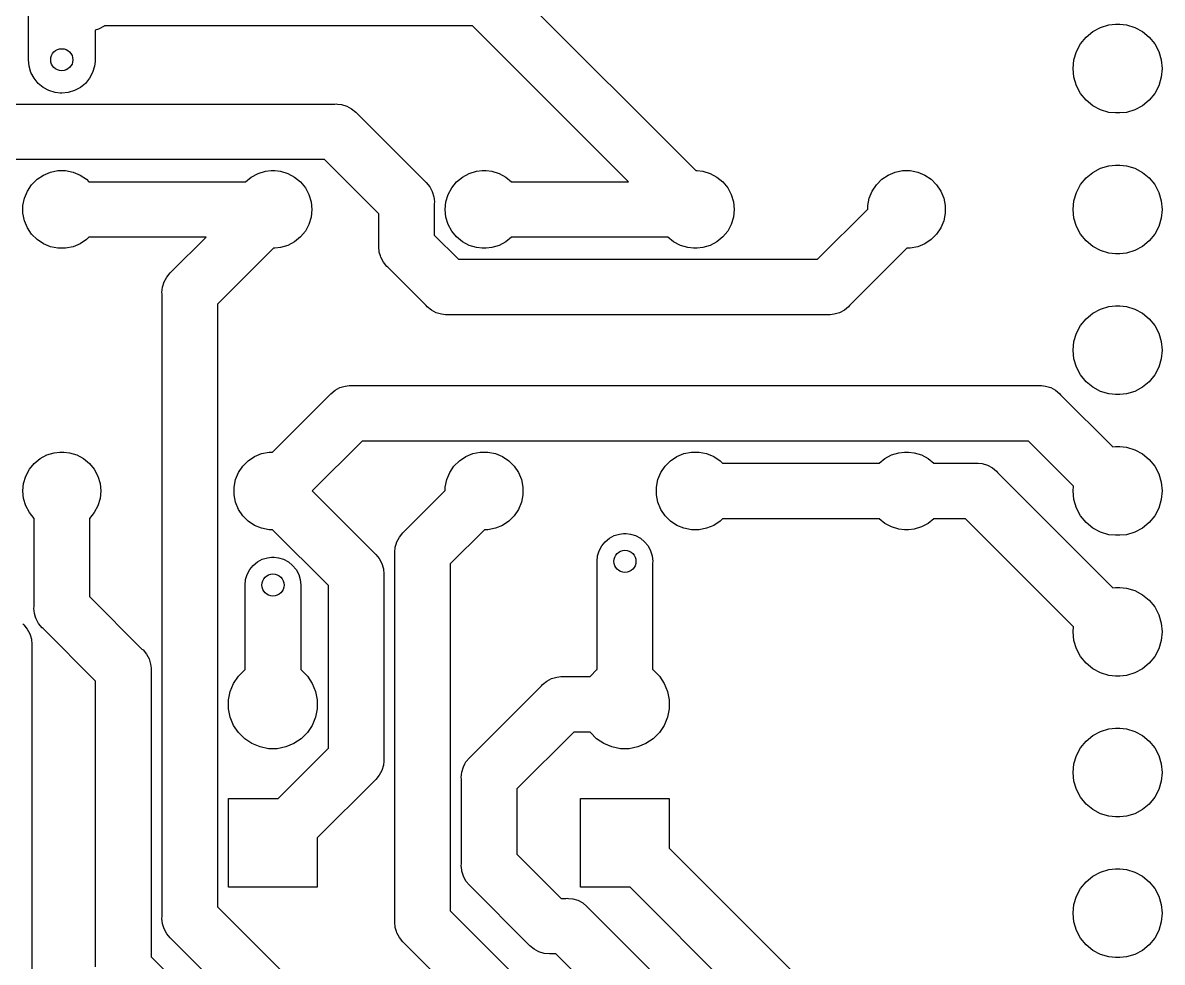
# Model space of a CAD drawing. Extents: x 63.1 to 158, y -118.6 to -39.9.
# Drawn here: x 80.58 to 101.13, y -93.59 to -76.64 of the extents above; entities that cross this region are included whole.
import ezdxf

# ---------------------------------------------------------------- set-up
doc = ezdxf.new("R2010")
doc.units = 0
doc.header["$MEASUREMENT"] = 0
doc.layers.add('BLACK', color=7, linetype='CONTINUOUS')

msp = doc.modelspace()

# ---------------------------------------------------------------- linework, layer by layer
at = {"layer": 'BLACK', "linetype": 'CONTINUOUS'}
for p, q in [((89.2709, -75.8638), (92.7171, -79.31)), ((80.68, -77.2805), (80.68, -76.2295)), ((100.173, -76.6816), (100.291, -76.67)), ((100.291, -76.67), (100.369, -76.67)), ((100.369, -76.67), (100.487, -76.6816)), ((81.9425, -76.757), (81.88, -76.776)), ((81.88, -76.776), (81.88, -77.2805)), ((82.0468, -76.7013), (81.9425, -76.757)), ((82.0483, -76.7), (82.0468, -76.7013)), ((88.6929, -76.7), (82.0483, -76.7)), ((91.5029, -79.51), (88.6929, -76.7)), ((99.7616, -76.9016), (99.8834, -76.8016)), ((99.8834, -76.8016), (100.022, -76.7273)), ((100.022, -76.7273), (100.173, -76.6816)), ((100.487, -76.6816), (100.638, -76.7273)), ((100.638, -76.7273), (100.777, -76.8016)), ((100.777, -76.8016), (100.898, -76.9016)), ((99.5873, -77.1624), (99.6616, -77.0234)), ((99.6616, -77.0234), (99.7616, -76.9016)), ((100.898, -76.9016), (100.998, -77.0234)), ((100.998, -77.0234), (101.073, -77.1624)), ((80.6771, -77.31), (80.68, -77.2805)), ((81.88, -77.2805), (81.8829, -77.31)), ((99.5416, -77.3132), (99.5873, -77.1624)), ((101.073, -77.1624), (101.118, -77.3132)), ((80.6887, -77.4276), (80.6771, -77.31)), ((80.723, -77.5407), (80.6887, -77.4276)), ((81.8713, -77.4276), (81.837, -77.5407)), ((81.88, -77.3395), (81.8713, -77.4276)), ((81.8829, -77.31), (81.88, -77.3395)), ((99.5261, -77.47), (99.5416, -77.3132)), ((99.5416, -77.6268), (99.5261, -77.47)), ((101.118, -77.3132), (101.134, -77.47)), ((101.134, -77.47), (101.118, -77.6268)), ((80.7787, -77.6449), (80.723, -77.5407)), ((80.8537, -77.7363), (80.7787, -77.6449)), ((81.7813, -77.6449), (81.7063, -77.7363)), ((81.837, -77.5407), (81.7813, -77.6449)), ((99.5873, -77.7776), (99.5416, -77.6268)), ((101.118, -77.6268), (101.073, -77.7776)), ((80.945, -77.8113), (80.8537, -77.7363)), ((81.0493, -77.867), (80.945, -77.8113)), ((81.1624, -77.9013), (81.0493, -77.867)), ((81.2505, -77.91), (81.1624, -77.9013)), ((81.28, -77.9129), (81.2505, -77.91)), ((81.3976, -77.9013), (81.28, -77.9129)), ((81.5107, -77.867), (81.3976, -77.9013)), ((81.615, -77.8113), (81.5107, -77.867)), ((81.7063, -77.7363), (81.615, -77.8113)), ((99.6616, -77.9166), (99.5873, -77.7776)), ((101.073, -77.7776), (100.998, -77.9166)), ((79.9507, -78.11), (86.2054, -78.11)), ((86.2054, -78.11), (86.23, -78.1076)), ((86.23, -78.1076), (86.2546, -78.11)), ((86.2546, -78.11), (86.328, -78.1172)), ((86.328, -78.1172), (86.4223, -78.1458)), ((99.7616, -78.0384), (99.6616, -77.9166)), ((99.8834, -78.1384), (99.7616, -78.0384)), ((100.898, -78.0384), (100.777, -78.1384)), ((100.998, -77.9166), (100.898, -78.0384)), ((86.4223, -78.1458), (86.5091, -78.1923)), ((86.5091, -78.1923), (86.5853, -78.2547)), ((86.5853, -78.2547), (86.6009, -78.2738)), ((86.6009, -78.2738), (87.8362, -79.5091)), ((100.022, -78.2127), (99.8834, -78.1384)), ((100.173, -78.2584), (100.022, -78.2127)), ((100.291, -78.27), (100.173, -78.2584)), ((100.369, -78.27), (100.291, -78.27)), ((100.487, -78.2584), (100.369, -78.27)), ((100.638, -78.2127), (100.487, -78.2584)), ((100.777, -78.1384), (100.638, -78.2127)), ((86.0229, -79.11), (79.7682, -79.11)), ((87, -80.0871), (86.0229, -79.11)), ((80.9484, -79.3897), (81.0758, -79.3369)), ((81.0758, -79.3369), (81.2111, -79.31)), ((81.2111, -79.31), (81.3489, -79.31)), ((81.3489, -79.31), (81.4842, -79.3369)), ((81.4842, -79.3369), (81.6116, -79.3897)), ((84.8208, -79.3602), (84.9528, -79.3201)), ((84.9528, -79.3201), (85.0556, -79.31)), ((85.0556, -79.31), (85.1244, -79.31)), ((85.1244, -79.31), (85.2272, -79.3201)), ((85.2272, -79.3201), (85.3592, -79.3602)), ((88.6308, -79.3602), (88.7628, -79.3201)), ((88.7628, -79.3201), (88.8656, -79.31)), ((88.8656, -79.31), (88.9344, -79.31)), ((88.9344, -79.31), (89.0372, -79.3201)), ((89.0372, -79.3201), (89.1692, -79.3602)), ((92.7171, -79.31), (92.7444, -79.31)), ((92.7444, -79.31), (92.8472, -79.3201)), ((92.8472, -79.3201), (92.9792, -79.3602)), ((96.1884, -79.3897), (96.3158, -79.3369)), ((96.3158, -79.3369), (96.4511, -79.31)), ((96.4511, -79.31), (96.5889, -79.31)), ((96.5889, -79.31), (96.7242, -79.3369)), ((96.7242, -79.3369), (96.8516, -79.3897)), ((99.7616, -79.4416), (99.8834, -79.3416)), ((99.8834, -79.3416), (100.022, -79.2673)), ((100.022, -79.2673), (100.173, -79.2216)), ((100.173, -79.2216), (100.291, -79.21)), ((100.291, -79.21), (100.369, -79.21)), ((100.369, -79.21), (100.487, -79.2216)), ((100.487, -79.2216), (100.638, -79.2673)), ((100.638, -79.2673), (100.777, -79.3416)), ((100.777, -79.3416), (100.898, -79.4416)), ((80.7363, -79.5638), (80.8338, -79.4663)), ((80.8338, -79.4663), (80.9484, -79.3897)), ((81.6116, -79.3897), (81.7262, -79.4663)), ((81.7262, -79.4663), (81.7699, -79.51)), ((81.7699, -79.51), (84.5958, -79.51)), ((84.5958, -79.51), (84.6992, -79.4252)), ((84.6992, -79.4252), (84.8208, -79.3602)), ((85.3592, -79.3602), (85.4808, -79.4252)), ((85.4808, -79.4252), (85.5874, -79.5126)), ((85.5874, -79.5126), (85.6748, -79.6192)), ((87.8362, -79.5091), (87.8553, -79.5247)), ((87.8553, -79.5247), (87.9177, -79.6009)), ((88.3152, -79.6192), (88.4026, -79.5126)), ((88.4026, -79.5126), (88.5092, -79.4252)), ((88.5092, -79.4252), (88.6308, -79.3602)), ((89.1692, -79.3602), (89.2908, -79.4252)), ((89.2908, -79.4252), (89.3942, -79.51)), ((89.3942, -79.51), (91.5029, -79.51)), ((92.9792, -79.3602), (93.1008, -79.4252)), ((93.1008, -79.4252), (93.2074, -79.5126)), ((93.2074, -79.5126), (93.2948, -79.6192)), ((95.9763, -79.5638), (96.0738, -79.4663)), ((96.0738, -79.4663), (96.1884, -79.3897)), ((96.8516, -79.3897), (96.9662, -79.4663)), ((96.9662, -79.4663), (97.0637, -79.5638)), ((99.6616, -79.5634), (99.7616, -79.4416)), ((100.898, -79.4416), (100.998, -79.5634)), ((80.6069, -79.8058), (80.6597, -79.6784)), ((80.6597, -79.6784), (80.7363, -79.5638)), ((85.6748, -79.6192), (85.7398, -79.7408)), ((85.7398, -79.7408), (85.7799, -79.8728)), ((87.9177, -79.6009), (87.9642, -79.6877)), ((87.9642, -79.6877), (87.9928, -79.782)), ((88.2101, -79.8728), (88.2502, -79.7408)), ((88.2502, -79.7408), (88.3152, -79.6192)), ((93.2948, -79.6192), (93.3598, -79.7408)), ((93.3598, -79.7408), (93.3999, -79.8728)), ((95.8469, -79.8058), (95.8997, -79.6784)), ((95.8997, -79.6784), (95.9763, -79.5638)), ((97.0637, -79.5638), (97.1403, -79.6784)), ((97.1403, -79.6784), (97.1931, -79.8058)), ((99.5416, -79.8532), (99.5873, -79.7024)), ((99.5873, -79.7024), (99.6616, -79.5634)), ((100.998, -79.5634), (101.073, -79.7024)), ((101.073, -79.7024), (101.118, -79.8532)), ((80.58, -79.9411), (80.6069, -79.8058)), ((80.58, -80.0789), (80.58, -79.9411)), ((85.7799, -79.8728), (85.7934, -80.01)), ((87.9928, -79.782), (87.9963, -79.8177)), ((87.9963, -79.8177), (88.0024, -79.88)), ((88.0024, -79.88), (88, -79.9046)), ((88, -79.9046), (88, -80.4749)), ((88.1966, -80.01), (88.2101, -79.8728)), ((93.3999, -79.8728), (93.4134, -80.01)), ((95.82, -79.9411), (95.8469, -79.8058)), ((95.82, -80.0029), (95.82, -79.9411)), ((97.1931, -79.8058), (97.22, -79.9411)), ((97.22, -79.9411), (97.22, -80.0789)), ((99.5261, -80.01), (99.5416, -79.8532)), ((101.118, -79.8532), (101.134, -80.01)), ((80.6069, -80.2142), (80.58, -80.0789)), ((85.7799, -80.1472), (85.7398, -80.2792)), ((85.7934, -80.01), (85.7799, -80.1472)), ((87, -80.6574), (87, -80.0871)), ((88.2101, -80.1472), (88.1966, -80.01)), ((88.2502, -80.2792), (88.2101, -80.1472)), ((93.3999, -80.1472), (93.3598, -80.2792)), ((93.4134, -80.01), (93.3999, -80.1472)), ((94.9129, -80.91), (95.82, -80.0029)), ((97.22, -80.0789), (97.1931, -80.2142)), ((99.5416, -80.1668), (99.5261, -80.01)), ((99.5873, -80.3176), (99.5416, -80.1668)), ((101.118, -80.1668), (101.073, -80.3176)), ((101.134, -80.01), (101.118, -80.1668)), ((80.6597, -80.3416), (80.6069, -80.2142)), ((80.7363, -80.4562), (80.6597, -80.3416)), ((85.7398, -80.2792), (85.6748, -80.4008)), ((88.3152, -80.4008), (88.2502, -80.2792)), ((93.3598, -80.2792), (93.2948, -80.4008)), ((97.1403, -80.3416), (97.0637, -80.4562)), ((97.1931, -80.2142), (97.1403, -80.3416)), ((99.6616, -80.4566), (99.5873, -80.3176)), ((101.073, -80.3176), (100.998, -80.4566)), ((80.8338, -80.5537), (80.7363, -80.4562)), ((80.9484, -80.6303), (80.8338, -80.5537)), ((81.7262, -80.5537), (81.6116, -80.6303)), ((81.7699, -80.51), (81.7262, -80.5537)), ((83.8829, -80.51), (81.7699, -80.51)), ((83.2538, -81.1391), (83.8829, -80.51)), ((85.5874, -80.5074), (85.4808, -80.5948)), ((85.6748, -80.4008), (85.5874, -80.5074)), ((88, -80.4749), (88.4351, -80.91)), ((88.4026, -80.5074), (88.3152, -80.4008)), ((88.5092, -80.5948), (88.4026, -80.5074)), ((89.3942, -80.51), (89.2908, -80.5948)), ((92.2158, -80.51), (89.3942, -80.51)), ((92.3192, -80.5948), (92.2158, -80.51)), ((93.2074, -80.5074), (93.1008, -80.5948)), ((93.2948, -80.4008), (93.2074, -80.5074)), ((96.9662, -80.5537), (96.8516, -80.6303)), ((97.0637, -80.4562), (96.9662, -80.5537)), ((99.7616, -80.5784), (99.6616, -80.4566)), ((99.8834, -80.6784), (99.7616, -80.5784)), ((100.898, -80.5784), (100.777, -80.6784)), ((100.998, -80.4566), (100.898, -80.5784)), ((81.0758, -80.6831), (80.9484, -80.6303)), ((81.2111, -80.71), (81.0758, -80.6831)), ((81.3489, -80.71), (81.2111, -80.71)), ((81.4842, -80.6831), (81.3489, -80.71)), ((81.6116, -80.6303), (81.4842, -80.6831)), ((85.0971, -80.71), (84.7609, -81.0462)), ((85.1244, -80.71), (85.0971, -80.71)), ((85.2272, -80.6999), (85.1244, -80.71)), ((85.3592, -80.6598), (85.2272, -80.6999)), ((85.4808, -80.5948), (85.3592, -80.6598)), ((86.9976, -80.682), (87, -80.6574)), ((87.0072, -80.78), (86.9976, -80.682)), ((87.0274, -80.8464), (87.0072, -80.78)), ((88.6308, -80.6598), (88.5092, -80.5948)), ((88.7628, -80.6999), (88.6308, -80.6598)), ((88.8656, -80.71), (88.7628, -80.6999)), ((88.9344, -80.71), (88.8656, -80.71)), ((89.0372, -80.6999), (88.9344, -80.71)), ((89.1692, -80.6598), (89.0372, -80.6999)), ((89.2908, -80.5948), (89.1692, -80.6598)), ((92.4408, -80.6598), (92.3192, -80.5948)), ((92.5728, -80.6999), (92.4408, -80.6598)), ((92.6756, -80.71), (92.5728, -80.6999)), ((92.7444, -80.71), (92.6756, -80.71)), ((92.8472, -80.6999), (92.7444, -80.71)), ((92.9792, -80.6598), (92.8472, -80.6999)), ((93.1008, -80.5948), (92.9792, -80.6598)), ((96.5271, -80.71), (95.4909, -81.7462)), ((96.5889, -80.71), (96.5271, -80.71)), ((96.7242, -80.6831), (96.5889, -80.71)), ((96.8516, -80.6303), (96.7242, -80.6831)), ((100.022, -80.7527), (99.8834, -80.6784)), ((100.173, -80.7984), (100.022, -80.7527)), ((100.638, -80.7527), (100.487, -80.7984)), ((100.777, -80.6784), (100.638, -80.7527)), ((87.0358, -80.8743), (87.0274, -80.8464)), ((87.0823, -80.9611), (87.0358, -80.8743)), ((87.1447, -81.0373), (87.0823, -80.9611)), ((88.4351, -80.91), (94.9129, -80.91)), ((100.291, -80.81), (100.173, -80.7984)), ((100.369, -80.81), (100.291, -80.81)), ((100.487, -80.7984), (100.369, -80.81)), ((83.1723, -81.2309), (83.2347, -81.1547)), ((83.2347, -81.1547), (83.2538, -81.1391)), ((84.7609, -81.0462), (84.09, -81.7171)), ((84.7609, -81.0462), (84.7609, -81.0462)), ((87.1638, -81.0529), (87.1447, -81.0373)), ((87.8571, -81.7462), (87.1638, -81.0529)), ((83.0972, -81.412), (83.1258, -81.3177)), ((83.1258, -81.3177), (83.1491, -81.2742)), ((83.1491, -81.2742), (83.1723, -81.2309)), ((83.0876, -81.51), (83.0972, -81.412)), ((83.09, -81.5346), (83.0876, -81.51)), ((83.09, -92.7754), (83.09, -81.5346)), ((84.09, -81.7171), (84.09, -92.5929)), ((87.8727, -81.7653), (87.8571, -81.7462)), ((87.9489, -81.8277), (87.8727, -81.7653)), ((95.4753, -81.7653), (95.3991, -81.8277)), ((95.4909, -81.7462), (95.4753, -81.7653)), ((99.8834, -81.8816), (100.022, -81.8073)), ((100.022, -81.8073), (100.173, -81.7616)), ((100.173, -81.7616), (100.291, -81.75)), ((100.291, -81.75), (100.369, -81.75)), ((100.369, -81.75), (100.487, -81.7616)), ((100.487, -81.7616), (100.638, -81.8073)), ((100.638, -81.8073), (100.777, -81.8816)), ((88.0357, -81.8742), (87.9489, -81.8277)), ((88.13, -81.9028), (88.0357, -81.8742)), ((88.2034, -81.91), (88.13, -81.9028)), ((88.228, -81.9124), (88.2034, -81.91)), ((88.2034, -81.91), (88.2034, -81.91)), ((88.2525, -81.91), (88.228, -81.9124)), ((95.0954, -81.91), (88.2525, -81.91)), ((95.12, -81.9124), (95.0954, -81.91)), ((95.1446, -81.91), (95.12, -81.9124)), ((95.218, -81.9028), (95.1446, -81.91)), ((95.3123, -81.8742), (95.218, -81.9028)), ((95.3991, -81.8277), (95.3123, -81.8742)), ((99.6616, -82.1034), (99.7616, -81.9816)), ((99.7616, -81.9816), (99.8834, -81.8816)), ((100.777, -81.8816), (100.898, -81.9816)), ((100.898, -81.9816), (100.998, -82.1034)), ((99.5873, -82.2424), (99.6616, -82.1034)), ((100.998, -82.1034), (101.073, -82.2424)), ((99.5261, -82.55), (99.5416, -82.3932)), ((99.5416, -82.3932), (99.5873, -82.2424)), ((101.073, -82.2424), (101.118, -82.3932)), ((101.118, -82.3932), (101.134, -82.55)), ((99.5416, -82.7068), (99.5261, -82.55)), ((101.134, -82.55), (101.118, -82.7068)), ((99.5873, -82.8576), (99.5416, -82.7068)), ((101.118, -82.7068), (101.073, -82.8576)), ((99.6616, -82.9966), (99.5873, -82.8576)), ((99.7616, -83.1184), (99.6616, -82.9966)), ((100.998, -82.9966), (100.898, -83.1184)), ((101.073, -82.8576), (100.998, -82.9966)), ((86.2109, -83.2723), (86.2977, -83.2258)), ((86.2977, -83.2258), (86.392, -83.1972)), ((86.392, -83.1972), (86.4654, -83.19)), ((86.4654, -83.19), (86.49, -83.1876)), ((86.4654, -83.19), (86.4654, -83.19)), ((86.49, -83.1876), (86.5145, -83.19)), ((86.5145, -83.19), (98.9054, -83.19)), ((98.9054, -83.19), (98.93, -83.1876)), ((98.93, -83.1876), (98.9546, -83.19)), ((98.9546, -83.19), (99.028, -83.1972)), ((99.028, -83.1972), (99.1223, -83.2258)), ((99.1223, -83.2258), (99.2091, -83.2723)), ((99.8834, -83.2184), (99.7616, -83.1184)), ((100.022, -83.2927), (99.8834, -83.2184)), ((100.777, -83.2184), (100.638, -83.2927)), ((100.898, -83.1184), (100.777, -83.2184)), ((85.0829, -84.39), (86.1191, -83.3538)), ((86.1191, -83.3538), (86.1347, -83.3347)), ((86.1347, -83.3347), (86.2109, -83.2723)), ((99.2091, -83.2723), (99.2853, -83.3347)), ((99.2853, -83.3347), (99.3009, -83.3538)), ((99.3009, -83.3538), (100.242, -84.2948)), ((100.173, -83.3384), (100.022, -83.2927)), ((100.291, -83.35), (100.173, -83.3384)), ((100.369, -83.35), (100.291, -83.35)), ((100.487, -83.3384), (100.369, -83.35)), ((100.638, -83.2927), (100.487, -83.3384)), ((86.6971, -84.19), (85.7971, -85.09)), ((98.7229, -84.19), (86.6971, -84.19)), ((99.5348, -85.0019), (98.7229, -84.19)), ((80.8892, -84.5052), (81.0108, -84.4402)), ((81.0108, -84.4402), (81.1428, -84.4001)), ((81.1428, -84.4001), (81.2456, -84.39)), ((81.2456, -84.39), (81.3144, -84.39)), ((81.3144, -84.39), (81.4172, -84.4001)), ((81.4172, -84.4001), (81.5492, -84.4402)), ((81.5492, -84.4402), (81.6708, -84.5052)), ((84.6438, -84.5463), (84.7584, -84.4697)), ((84.7584, -84.4697), (84.8858, -84.4169)), ((84.8858, -84.4169), (85.0211, -84.39)), ((85.0211, -84.39), (85.0829, -84.39)), ((88.4538, -84.5463), (88.5684, -84.4697)), ((88.5684, -84.4697), (88.6958, -84.4169)), ((88.6958, -84.4169), (88.8311, -84.39)), ((88.8311, -84.39), (88.9689, -84.39)), ((88.9689, -84.39), (89.1042, -84.4169)), ((89.1042, -84.4169), (89.2316, -84.4697)), ((89.2316, -84.4697), (89.3462, -84.5463)), ((92.2638, -84.5463), (92.3784, -84.4697)), ((92.3784, -84.4697), (92.5058, -84.4169)), ((92.5058, -84.4169), (92.6411, -84.39)), ((92.6411, -84.39), (92.7789, -84.39)), ((92.7789, -84.39), (92.9142, -84.4169)), ((92.9142, -84.4169), (93.0416, -84.4697)), ((93.0416, -84.4697), (93.1562, -84.5463)), ((96.1292, -84.5052), (96.2508, -84.4402)), ((96.2508, -84.4402), (96.3828, -84.4001)), ((96.3828, -84.4001), (96.4856, -84.39)), ((96.4856, -84.39), (96.5544, -84.39)), ((96.5544, -84.39), (96.6572, -84.4001)), ((96.6572, -84.4001), (96.7892, -84.4402)), ((96.7892, -84.4402), (96.9108, -84.5052)), ((100.242, -84.2948), (100.291, -84.29)), ((100.291, -84.29), (100.369, -84.29)), ((100.369, -84.29), (100.487, -84.3016)), ((100.487, -84.3016), (100.638, -84.3473)), ((100.638, -84.3473), (100.777, -84.4216)), ((100.777, -84.4216), (100.898, -84.5216)), ((80.6952, -84.6992), (80.7826, -84.5926)), ((80.7826, -84.5926), (80.8892, -84.5052)), ((81.6708, -84.5052), (81.7774, -84.5926)), ((81.7774, -84.5926), (81.8648, -84.6992)), ((84.4697, -84.7584), (84.5463, -84.6438)), ((84.5463, -84.6438), (84.6438, -84.5463)), ((88.2797, -84.7584), (88.3563, -84.6438)), ((88.3563, -84.6438), (88.4538, -84.5463)), ((89.3462, -84.5463), (89.4437, -84.6438)), ((89.4437, -84.6438), (89.5203, -84.7584)), ((92.0897, -84.7584), (92.1663, -84.6438)), ((92.1663, -84.6438), (92.2638, -84.5463)), ((93.1562, -84.5463), (93.2, -84.59)), ((93.2, -84.59), (96.0258, -84.59)), ((96.0258, -84.59), (96.1292, -84.5052)), ((96.9108, -84.5052), (97.0142, -84.59)), ((97.0142, -84.59), (97.7654, -84.59)), ((97.7654, -84.59), (97.79, -84.5876)), ((97.79, -84.5876), (97.8146, -84.59)), ((97.8146, -84.59), (97.888, -84.5972)), ((97.888, -84.5972), (97.9823, -84.6258)), ((97.9823, -84.6258), (98.0691, -84.6723)), ((98.0691, -84.6723), (98.1453, -84.7347)), ((100.898, -84.5216), (100.998, -84.6434)), ((100.998, -84.6434), (101.073, -84.7824)), ((80.5901, -84.9528), (80.6302, -84.8208)), ((80.6302, -84.8208), (80.6952, -84.6992)), ((81.8648, -84.6992), (81.9298, -84.8208)), ((81.9298, -84.8208), (81.9699, -84.9528)), ((84.39, -85.0211), (84.4169, -84.8858)), ((84.4169, -84.8858), (84.4697, -84.7584)), ((88.2, -85.0211), (88.2269, -84.8858)), ((88.2269, -84.8858), (88.2797, -84.7584)), ((89.5203, -84.7584), (89.5731, -84.8858)), ((89.5731, -84.8858), (89.6, -85.0211)), ((92.01, -85.0211), (92.0369, -84.8858)), ((92.0369, -84.8858), (92.0897, -84.7584)), ((98.1453, -84.7347), (98.1609, -84.7538)), ((98.1609, -84.7538), (100.242, -86.8348)), ((101.073, -84.7824), (101.118, -84.9332)), ((80.5766, -85.09), (80.5901, -84.9528)), ((80.5901, -85.2272), (80.5766, -85.09)), ((81.9699, -84.9528), (81.9834, -85.09)), ((81.9834, -85.09), (81.9699, -85.2272)), ((84.39, -85.1589), (84.39, -85.0211)), ((85.7971, -85.09), (86.9262, -86.2191)), ((87.4538, -85.8291), (88.2, -85.0829)), ((88.2, -85.0829), (88.2, -85.0211)), ((89.6, -85.0211), (89.6, -85.1589)), ((92.01, -85.1589), (92.01, -85.0211)), ((99.5261, -85.09), (99.5348, -85.0019)), ((99.5416, -85.2468), (99.5261, -85.09)), ((101.118, -84.9332), (101.134, -85.09)), ((101.134, -85.09), (101.118, -85.2468)), ((80.6302, -85.3592), (80.5901, -85.2272)), ((81.9699, -85.2272), (81.9298, -85.3592)), ((84.4169, -85.2942), (84.39, -85.1589)), ((84.4697, -85.4216), (84.4169, -85.2942)), ((89.5731, -85.2942), (89.5203, -85.4216)), ((89.6, -85.1589), (89.5731, -85.2942)), ((92.0369, -85.2942), (92.01, -85.1589)), ((92.0897, -85.4216), (92.0369, -85.2942)), ((99.5873, -85.3976), (99.5416, -85.2468)), ((101.118, -85.2468), (101.073, -85.3976)), ((80.6952, -85.4808), (80.6302, -85.3592)), ((80.78, -85.5842), (80.6952, -85.4808)), ((81.8648, -85.4808), (81.78, -85.5842)), ((81.9298, -85.3592), (81.8648, -85.4808)), ((84.5463, -85.5362), (84.4697, -85.4216)), ((89.5203, -85.4216), (89.4437, -85.5362)), ((92.1663, -85.5362), (92.0897, -85.4216)), ((99.6616, -85.5366), (99.5873, -85.3976)), ((101.073, -85.3976), (100.998, -85.5366)), ((80.78, -87.1784), (80.78, -85.5842)), ((81.78, -85.5842), (81.78, -86.9958)), ((84.6438, -85.6337), (84.5463, -85.5362)), ((84.7584, -85.7103), (84.6438, -85.6337)), ((84.8858, -85.7631), (84.7584, -85.7103)), ((89.2316, -85.7103), (89.1042, -85.7631)), ((89.3462, -85.6337), (89.2316, -85.7103)), ((89.4437, -85.5362), (89.3462, -85.6337)), ((92.2638, -85.6337), (92.1663, -85.5362)), ((92.3784, -85.7103), (92.2638, -85.6337)), ((92.5058, -85.7631), (92.3784, -85.7103)), ((93.0416, -85.7103), (92.9142, -85.7631)), ((93.1562, -85.6337), (93.0416, -85.7103)), ((93.2, -85.59), (93.1562, -85.6337)), ((96.0258, -85.59), (93.2, -85.59)), ((96.1292, -85.6748), (96.0258, -85.59)), ((96.2508, -85.7398), (96.1292, -85.6748)), ((96.9108, -85.6748), (96.7892, -85.7398)), ((97.0142, -85.59), (96.9108, -85.6748)), ((97.5829, -85.59), (97.0142, -85.59)), ((99.5348, -87.5419), (97.5829, -85.59)), ((99.7616, -85.6584), (99.6616, -85.5366)), ((99.8834, -85.7584), (99.7616, -85.6584)), ((100.898, -85.6584), (100.777, -85.7584)), ((100.998, -85.5366), (100.898, -85.6584)), ((85.0211, -85.79), (84.8858, -85.7631)), ((85.0829, -85.79), (85.0211, -85.79)), ((86.09, -86.7971), (85.0829, -85.79)), ((87.3258, -86.0077), (87.3723, -85.9209)), ((87.3723, -85.9209), (87.4347, -85.8447)), ((87.4347, -85.8447), (87.4538, -85.8291)), ((88.9071, -85.79), (88.29, -86.4071)), ((88.9689, -85.79), (88.9071, -85.79)), ((89.1042, -85.7631), (88.9689, -85.79)), ((91.1609, -85.9423), (91.2477, -85.8958)), ((91.2477, -85.8958), (91.342, -85.8672)), ((91.342, -85.8672), (91.4154, -85.86)), ((91.4154, -85.86), (91.44, -85.8576)), ((91.44, -85.8576), (91.4646, -85.86)), ((91.4646, -85.86), (91.538, -85.8672)), ((91.538, -85.8672), (91.6323, -85.8958)), ((91.6323, -85.8958), (91.7191, -85.9423)), ((92.6411, -85.79), (92.5058, -85.7631)), ((92.7789, -85.79), (92.6411, -85.79)), ((92.9142, -85.7631), (92.7789, -85.79)), ((96.3828, -85.7799), (96.2508, -85.7398)), ((96.4856, -85.79), (96.3828, -85.7799)), ((96.5544, -85.79), (96.4856, -85.79)), ((96.6572, -85.7799), (96.5544, -85.79)), ((96.7892, -85.7398), (96.6572, -85.7799)), ((100.022, -85.8327), (99.8834, -85.7584)), ((100.173, -85.8784), (100.022, -85.8327)), ((100.291, -85.89), (100.173, -85.8784)), ((100.369, -85.89), (100.291, -85.89)), ((100.487, -85.8784), (100.369, -85.89)), ((100.638, -85.8327), (100.487, -85.8784)), ((100.777, -85.7584), (100.638, -85.8327)), ((87.2876, -86.2), (87.2972, -86.102)), ((87.2972, -86.102), (87.3132, -86.0493)), ((87.3132, -86.0493), (87.3258, -86.0077)), ((90.9758, -86.1677), (91.0223, -86.0809)), ((91.0223, -86.0809), (91.0847, -86.0047)), ((91.0847, -86.0047), (91.1609, -85.9423)), ((91.7191, -85.9423), (91.7953, -86.0047)), ((91.7953, -86.0047), (91.8577, -86.0809)), ((91.8577, -86.0809), (91.9042, -86.1677)), ((84.8109, -86.3693), (84.8977, -86.3229)), ((84.8977, -86.3229), (84.992, -86.2943)), ((84.992, -86.2943), (85.0654, -86.2871)), ((85.0654, -86.2871), (85.09, -86.2847)), ((85.09, -86.2847), (85.1146, -86.2871)), ((85.1146, -86.2871), (85.188, -86.2943)), ((85.188, -86.2943), (85.2823, -86.3229)), ((85.2823, -86.3229), (85.3691, -86.3693)), ((86.9262, -86.2191), (86.9453, -86.2347)), ((86.9453, -86.2347), (87.0077, -86.3109)), ((87.0077, -86.3109), (87.0542, -86.3977)), ((87.29, -86.2245), (87.2876, -86.2)), ((87.29, -92.8454), (87.29, -86.2245)), ((90.9376, -86.36), (90.9472, -86.262)), ((90.9472, -86.262), (90.9758, -86.1677)), ((91.9042, -86.1677), (91.9328, -86.262)), ((91.9328, -86.262), (91.9424, -86.36)), ((84.6258, -86.5948), (84.6723, -86.5079)), ((84.6723, -86.5079), (84.7347, -86.4318)), ((84.7347, -86.4318), (84.8109, -86.3693)), ((85.3691, -86.3693), (85.4453, -86.4318)), ((85.4453, -86.4318), (85.5077, -86.5079)), ((85.5077, -86.5079), (85.5542, -86.5948)), ((87.0542, -86.3977), (87.0781, -86.4767)), ((87.0781, -86.4767), (87.0828, -86.492)), ((87.0828, -86.492), (87.0924, -86.59)), ((88.29, -86.4071), (88.29, -92.6629)), ((90.94, -86.3846), (90.9376, -86.36)), ((90.94, -87.6546), (90.94, -86.3846)), ((91.9424, -86.36), (91.94, -86.3846)), ((91.94, -86.3846), (91.94, -88.3119)), ((84.5876, -86.7871), (84.5972, -86.6891)), ((84.5972, -86.6891), (84.6258, -86.5948)), ((85.5542, -86.5948), (85.5828, -86.6891)), ((85.5828, -86.6891), (85.5924, -86.7871)), ((87.0924, -86.59), (87.09, -86.6146)), ((87.09, -86.6146), (87.09, -89.9154)), ((84.59, -86.8116), (84.5876, -86.7871)), ((84.59, -87.6546), (84.59, -86.8116)), ((85.5924, -86.7871), (85.59, -86.8116)), ((85.59, -86.8116), (85.59, -88.3119)), ((86.09, -89.7329), (86.09, -86.7971)), ((100.242, -86.8348), (100.291, -86.83)), ((100.291, -86.83), (100.369, -86.83)), ((100.369, -86.83), (100.487, -86.8416)), ((100.487, -86.8416), (100.638, -86.8873)), ((100.638, -86.8873), (100.777, -86.9616)), ((81.78, -86.9958), (82.7262, -87.942)), ((100.777, -86.9616), (100.898, -87.0616)), ((100.898, -87.0616), (100.998, -87.1834)), ((80.7776, -87.2029), (80.78, -87.1784)), ((80.7872, -87.3009), (80.7776, -87.2029)), ((80.8073, -87.3672), (80.7872, -87.3009)), ((80.8158, -87.3952), (80.8073, -87.3672)), ((100.998, -87.1834), (101.073, -87.3224)), ((101.073, -87.3224), (101.118, -87.4732)), ((80.5762, -87.4891), (80.5953, -87.5047)), ((80.5953, -87.5047), (80.6577, -87.5809)), ((80.8623, -87.4821), (80.8158, -87.3952)), ((80.9247, -87.5582), (80.8623, -87.4821)), ((80.9438, -87.5739), (80.9247, -87.5582)), ((81.89, -88.52), (80.9438, -87.5739)), ((99.5261, -87.63), (99.5348, -87.5419)), ((101.118, -87.4732), (101.134, -87.63)), ((80.6577, -87.5809), (80.7042, -87.6677)), ((80.7042, -87.6677), (80.7156, -87.7053)), ((80.7156, -87.7053), (80.7328, -87.762)), ((80.7328, -87.762), (80.7424, -87.86)), ((84.59, -88.3119), (84.59, -87.6546)), ((84.59, -87.6546), (84.59, -87.6546)), ((90.94, -88.3119), (90.94, -87.6546)), ((90.94, -87.6546), (90.94, -87.6546)), ((99.5416, -87.7868), (99.5261, -87.63)), ((101.134, -87.63), (101.118, -87.7868)), ((80.7424, -87.86), (80.74, -87.8846)), ((80.74, -87.8846), (80.74, -96.5429)), ((82.7262, -87.942), (82.7453, -87.9577)), ((82.7453, -87.9577), (82.8077, -88.0338)), ((99.5873, -87.9376), (99.5416, -87.7868)), ((99.6616, -88.0766), (99.5873, -87.9376)), ((101.073, -87.9376), (100.998, -88.0766)), ((101.118, -87.7868), (101.073, -87.9376)), ((82.8077, -88.0338), (82.8542, -88.1207)), ((82.8542, -88.1207), (82.8828, -88.2149)), ((99.7616, -88.1984), (99.6616, -88.0766)), ((100.998, -88.0766), (100.898, -88.1984)), ((82.8828, -88.2149), (82.89, -88.2884)), ((82.89, -88.2884), (82.89, -88.2884)), ((82.89, -88.2884), (82.8924, -88.3129)), ((82.8924, -88.3129), (82.89, -88.3375)), ((82.89, -88.3375), (82.89, -93.4924)), ((84.4686, -88.43), (84.58, -88.3186)), ((84.58, -88.3186), (84.59, -88.3119)), ((85.59, -88.3119), (85.6, -88.3186)), ((85.6, -88.3186), (85.7114, -88.43)), ((90.8186, -88.43), (90.93, -88.3186)), ((90.93, -88.3186), (90.94, -88.3119)), ((91.94, -88.3119), (91.95, -88.3186)), ((91.95, -88.3186), (92.0614, -88.43)), ((99.8834, -88.2984), (99.7616, -88.1984)), ((100.022, -88.3727), (99.8834, -88.2984)), ((100.173, -88.4184), (100.022, -88.3727)), ((100.638, -88.3727), (100.487, -88.4184)), ((100.777, -88.2984), (100.638, -88.3727)), ((100.898, -88.1984), (100.777, -88.2984)), ((81.89, -93.6749), (81.89, -88.52)), ((84.3207, -88.7066), (84.381, -88.5611)), ((84.381, -88.5611), (84.4686, -88.43)), ((85.7114, -88.43), (85.799, -88.5611)), ((85.799, -88.5611), (85.8593, -88.7066)), ((89.9377, -88.6038), (89.9534, -88.5847)), ((89.9534, -88.5847), (90.0295, -88.5223)), ((90.0295, -88.5223), (90.1164, -88.4758)), ((90.1164, -88.4758), (90.2106, -88.4472)), ((90.2106, -88.4472), (90.2841, -88.44)), ((90.2841, -88.44), (90.3086, -88.4376)), ((90.3086, -88.4376), (90.3332, -88.44)), ((90.3332, -88.44), (90.8119, -88.44)), ((90.8119, -88.44), (90.8186, -88.43)), ((92.0614, -88.43), (92.149, -88.5611)), ((92.149, -88.5611), (92.2093, -88.7066)), ((100.291, -88.43), (100.173, -88.4184)), ((100.369, -88.43), (100.291, -88.43)), ((100.487, -88.4184), (100.369, -88.43)), ((84.29, -88.8612), (84.3207, -88.7066)), ((85.8593, -88.7066), (85.89, -88.8612)), ((88.6538, -89.8877), (89.9377, -88.6038)), ((92.2093, -88.7066), (92.24, -88.8612)), ((84.29, -89.0188), (84.29, -88.8612)), ((85.89, -88.8612), (85.89, -89.0188)), ((92.24, -88.8612), (92.24, -89.0188)), ((84.3207, -89.1734), (84.29, -89.0188)), ((84.381, -89.3189), (84.3207, -89.1734)), ((85.8593, -89.1734), (85.799, -89.3189)), ((85.89, -89.0188), (85.8593, -89.1734)), ((92.2093, -89.1734), (92.149, -89.3189)), ((92.24, -89.0188), (92.2093, -89.1734)), ((84.4686, -89.45), (84.381, -89.3189)), ((85.799, -89.3189), (85.7114, -89.45)), ((92.149, -89.3189), (92.0614, -89.45)), ((100.022, -89.4273), (100.173, -89.3816)), ((100.173, -89.3816), (100.291, -89.37)), ((100.291, -89.37), (100.369, -89.37)), ((100.369, -89.37), (100.487, -89.3816)), ((100.487, -89.3816), (100.638, -89.4273)), ((84.58, -89.5614), (84.4686, -89.45)), ((84.7111, -89.649), (84.58, -89.5614)), ((85.6, -89.5614), (85.4689, -89.649)), ((85.7114, -89.45), (85.6, -89.5614)), ((90.5157, -89.44), (89.49, -90.4657)), ((90.8119, -89.44), (90.5157, -89.44)), ((90.8186, -89.45), (90.8119, -89.44)), ((90.93, -89.5614), (90.8186, -89.45)), ((91.0611, -89.649), (90.93, -89.5614)), ((91.95, -89.5614), (91.8189, -89.649)), ((92.0614, -89.45), (91.95, -89.5614)), ((99.6616, -89.7234), (99.7616, -89.6016)), ((99.7616, -89.6016), (99.8834, -89.5016)), ((99.8834, -89.5016), (100.022, -89.4273)), ((100.638, -89.4273), (100.777, -89.5016)), ((100.777, -89.5016), (100.898, -89.6016)), ((100.898, -89.6016), (100.998, -89.7234)), ((84.8566, -89.7093), (84.7111, -89.649)), ((85.0112, -89.74), (84.8566, -89.7093)), ((85.1688, -89.74), (85.0112, -89.74)), ((85.3234, -89.7093), (85.1688, -89.74)), ((85.1829, -90.64), (86.09, -89.7329)), ((85.4689, -89.649), (85.3234, -89.7093)), ((91.2066, -89.7093), (91.0611, -89.649)), ((91.3612, -89.74), (91.2066, -89.7093)), ((91.5188, -89.74), (91.3612, -89.74)), ((91.6734, -89.7093), (91.5188, -89.74)), ((91.8189, -89.649), (91.6734, -89.7093)), ((99.5873, -89.8624), (99.6616, -89.7234)), ((100.998, -89.7234), (101.073, -89.8624)), ((87.0828, -90.038), (87.0542, -90.1323)), ((87.09, -89.9646), (87.0828, -90.038)), ((87.09, -89.9154), (87.0924, -89.94)), ((87.0924, -89.94), (87.09, -89.9646)), ((88.5258, -90.0663), (88.5543, -90.0132)), ((88.5543, -90.0132), (88.5723, -89.9795)), ((88.5723, -89.9795), (88.6348, -89.9033)), ((88.6348, -89.9033), (88.6538, -89.8877)), ((99.5261, -90.17), (99.5416, -90.0132)), ((99.5416, -90.0132), (99.5873, -89.8624)), ((101.073, -89.8624), (101.118, -90.0132)), ((101.118, -90.0132), (101.134, -90.17)), ((87.0077, -90.2191), (86.9453, -90.2953)), ((87.0542, -90.1323), (87.0077, -90.2191)), ((88.4876, -90.2586), (88.4973, -90.1606)), ((88.4973, -90.1606), (88.5258, -90.0663)), ((99.5416, -90.3268), (99.5261, -90.17)), ((101.134, -90.17), (101.118, -90.3268)), ((86.9262, -90.3109), (85.89, -91.3471)), ((86.9453, -90.2953), (86.9262, -90.3109)), ((88.49, -90.2832), (88.4876, -90.2586)), ((88.49, -91.8255), (88.49, -90.2832)), ((99.5873, -90.4776), (99.5416, -90.3268)), ((101.118, -90.3268), (101.073, -90.4776)), ((84.29, -92.24), (84.29, -90.64)), ((84.29, -90.64), (85.1829, -90.64)), ((89.49, -90.4657), (89.49, -91.6429)), ((90.64, -92.24), (90.64, -90.64)), ((90.64, -90.64), (92.24, -90.64)), ((92.24, -90.64), (92.24, -91.5329)), ((99.6616, -90.6166), (99.5873, -90.4776)), ((99.7616, -90.7384), (99.6616, -90.6166)), ((100.998, -90.6166), (100.898, -90.7384)), ((101.073, -90.4776), (100.998, -90.6166)), ((99.8834, -90.8384), (99.7616, -90.7384)), ((100.022, -90.9127), (99.8834, -90.8384)), ((100.777, -90.8384), (100.638, -90.9127)), ((100.898, -90.7384), (100.777, -90.8384)), ((100.173, -90.9584), (100.022, -90.9127)), ((100.291, -90.97), (100.173, -90.9584)), ((100.369, -90.97), (100.291, -90.97)), ((100.487, -90.9584), (100.369, -90.97)), ((100.638, -90.9127), (100.487, -90.9584)), ((85.89, -91.3471), (85.89, -92.24)), ((89.49, -91.6429), (90.2871, -92.44)), ((92.24, -91.5329), (96.4186, -95.7115)), ((88.4876, -91.85), (88.49, -91.8255)), ((88.4958, -91.9328), (88.4876, -91.85)), ((88.4973, -91.948), (88.4958, -91.9328)), ((88.5258, -92.0423), (88.4973, -91.948)), ((88.5723, -92.1292), (88.5258, -92.0423)), ((99.7616, -92.1416), (99.8834, -92.0416)), ((99.8834, -92.0416), (100.022, -91.9673)), ((100.022, -91.9673), (100.173, -91.9216)), ((100.173, -91.9216), (100.291, -91.91)), ((100.291, -91.91), (100.369, -91.91)), ((100.369, -91.91), (100.487, -91.9216)), ((100.487, -91.9216), (100.638, -91.9673)), ((100.638, -91.9673), (100.777, -92.0416)), ((100.777, -92.0416), (100.898, -92.1416)), ((85.89, -92.24), (84.29, -92.24)), ((88.6348, -92.2053), (88.5723, -92.1292)), ((88.6538, -92.221), (88.6348, -92.2053)), ((89.7091, -93.2762), (88.6538, -92.221)), ((91.5329, -92.24), (90.64, -92.24)), ((95.7115, -96.4186), (91.5329, -92.24)), ((99.5873, -92.4024), (99.6616, -92.2634)), ((99.6616, -92.2634), (99.7616, -92.1416)), ((100.898, -92.1416), (100.998, -92.2634)), ((100.998, -92.2634), (101.073, -92.4024)), ((90.2871, -92.44), (90.3754, -92.44)), ((90.3754, -92.44), (90.4, -92.4376)), ((90.4, -92.4376), (90.4246, -92.44)), ((90.4246, -92.44), (90.498, -92.4472)), ((90.498, -92.4472), (90.5923, -92.4758)), ((90.5923, -92.4758), (90.6791, -92.5223)), ((99.5416, -92.5532), (99.5873, -92.4024)), ((101.073, -92.4024), (101.118, -92.5532)), ((84.09, -92.5929), (87.5171, -96.02)), ((88.29, -92.6629), (90.749, -95.1219)), ((90.6791, -92.5223), (90.7553, -92.5847)), ((90.7553, -92.5847), (90.7709, -92.6038)), ((90.7709, -92.6038), (91.949, -93.7819)), ((99.5261, -92.71), (99.5416, -92.5532)), ((99.5416, -92.8668), (99.5261, -92.71)), ((101.118, -92.5532), (101.134, -92.71)), ((101.134, -92.71), (101.118, -92.8668)), ((83.0876, -92.8), (83.09, -92.7754)), ((83.0972, -92.898), (83.0876, -92.8)), ((83.1258, -92.9923), (83.0972, -92.898)), ((87.2876, -92.87), (87.29, -92.8454)), ((87.2972, -92.968), (87.2876, -92.87)), ((99.5873, -93.0176), (99.5416, -92.8668)), ((101.118, -92.8668), (101.073, -93.0176)), ((83.1723, -93.0791), (83.1258, -92.9923)), ((83.2347, -93.1553), (83.1723, -93.0791)), ((87.3185, -93.038), (87.2972, -92.968)), ((87.3258, -93.0623), (87.3185, -93.038)), ((87.3723, -93.1491), (87.3258, -93.0623)), ((99.6616, -93.1566), (99.5873, -93.0176)), ((101.073, -93.0176), (100.998, -93.1566)), ((83.2538, -93.1709), (83.2347, -93.1553)), ((86.9391, -96.8562), (83.2538, -93.1709)), ((87.4347, -93.2253), (87.3723, -93.1491)), ((87.4538, -93.2409), (87.4347, -93.2253)), ((89.9128, -95.6999), (87.4538, -93.2409)), ((89.7247, -93.2953), (89.7091, -93.2762)), ((89.8009, -93.3577), (89.7247, -93.2953)), ((99.7616, -93.2784), (99.6616, -93.1566)), ((99.8834, -93.3784), (99.7616, -93.2784)), ((100.898, -93.2784), (100.777, -93.3784)), ((100.998, -93.1566), (100.898, -93.2784)), ((82.89, -93.4924), (87.9576, -98.56)), ((89.8877, -93.4042), (89.8009, -93.3577)), ((89.982, -93.4328), (89.8877, -93.4042)), ((90.08, -93.4424), (89.982, -93.4328)), ((89.982, -93.4328), (89.982, -93.4328)), ((90.1046, -93.44), (90.08, -93.4424)), ((90.1929, -93.44), (90.1046, -93.44)), ((91.1128, -94.3599), (90.1929, -93.44)), ((100.022, -93.4527), (99.8834, -93.3784)), ((100.173, -93.4984), (100.022, -93.4527)), ((100.291, -93.51), (100.173, -93.4984)), ((100.369, -93.51), (100.291, -93.51)), ((100.487, -93.4984), (100.369, -93.51)), ((100.638, -93.4527), (100.487, -93.4984)), ((100.777, -93.3784), (100.638, -93.4527))]:
    msp.add_line(p, q, dxfattribs=at)
at = {"layer": 'BLACK'}
for centre in [(81.28, -77.31), (91.44, -86.36), (85.09, -86.7871)]:
    msp.add_circle(centre, 0.2, dxfattribs=at)

doc.saveas('drawing.dxf')
